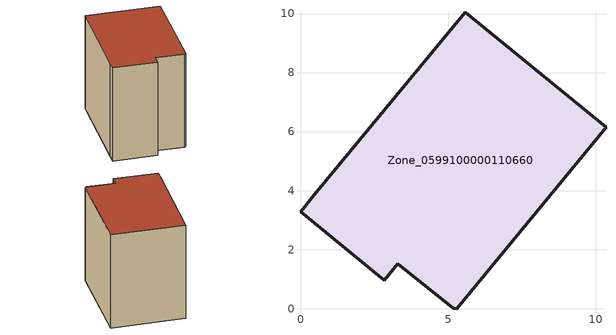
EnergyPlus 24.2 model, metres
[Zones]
Zone_0599100000110660
 floor ground (C_G): 0,3.28 0.46,3.86 5.59,10.04 10.35,6.14 5.29,0 5.17,0.01 3.3,1.53 2.83,0.96 z0
 wall outside (C_F): 0.46,3.86 0,3.28 2.83,0.96 3.3,1.53 5.17,0.01 5.29,0 10.35,6.14 5.59,10.04 0.46,3.86 z0:8.44
 roof outside (C_R): 5.59,10.04 0.46,3.86 0,3.28 2.83,0.96 3.3,1.53 5.17,0.01 5.29,0 10.35,6.14 z8.44
[BUILDING]
Pand.0599100000110660: North Axis=0; Terrain=City; Loads Convergence Tolerance Value=0.04; Temperature Convergence Tolerance Value=0.4; Solar Distribution=FullExterior; Maximum Number of Warmup Days=25; Minimum Number of Warmup Days=1
[Site:Location]
Rotterdam.The.Hague.AP_ZH_NLD Design_Conditions: Latitude=51.96; Longitude=4.45; Time Zone=1; Elevation=-4.5
[SITE:GROUNDTEMPERATURE:BUILDINGSURFACE]
18, 18, 18, 18, 18, 18, 18, 18, 18, 18, 18, 18
[MATERIAL] Thermal Absorptance=0.9; Solar Absorptance=0.7; Visible Absorptance=0.7
Name | Roughness | Thickness | Conductivity | Density | Specific Heat
G.TI.1946-1964 | MediumSmooth | 0.15 | 1 | 540 | 1210
F.TI.1946-1964 | Rough | 0.3 | 0.857143 | 1920 | 840
R.TI.1946-1964 | MediumRough | 0.2 | 0.277778 | 1500 | 1000
[CONSTRUCTION]
C_G: G.TI.1946-1964
C_F: F.TI.1946-1964
C_R: R.TI.1946-1964
[ZONE]
Zone_0599100000110660: Type=1; Multiplier=1; Ceiling Height=Autocalculate; Volume=Autocalculate; Floor Area=autocalculate; Part of Total Floor Area=Yes
[ZONEINFILTRATION:DESIGNFLOWRATE]
Infil_Zone_0599100000110660: Zone or ZoneList or Space or SpaceList=Zone_0599100000110660; Schedule=AlwaysOn; Design Flow Rate Calculation Method=Flow/Area; Flow Rate per Floor Area=0.003; Constant Term Coefficient=1; Temperature Term Coefficient=0; Velocity Term Coefficient=0; Velocity Squared Term Coefficient=0
[HVACTEMPLATE:ZONE:IDEALLOADSAIRSYSTEM]
Zone_0599100000110660: Maximum Heating Supply Air Temperature=50; Minimum Cooling Supply Air Temperature=13; Maximum Heating Supply Air Humidity Ratio=0.0156; Minimum Cooling Supply Air Humidity Ratio=0.0077; Heating Limit=NoLimit; Cooling Limit=NoLimit; Dehumidification Control Type=ConstantSensibleHeatRatio; Cooling Sensible Heat Ratio=0.7; Dehumidification Setpoint=60; Humidification Control Type=None; Humidification Setpoint=30; Outdoor Air Method=None; Outdoor Air Flow Rate per Person=0.00944; Outdoor Air Flow Rate per Zone Floor Area=0; Outdoor Air Flow Rate per Zone=0; Demand Controlled Ventilation Type=None; Outdoor Air Economizer Type=NoEconomizer; Heat Recovery Type=None; Sensible Heat Recovery Effectiveness=0.7; Latent Heat Recovery Effectiveness=0.65
[ZONECONTROL:THERMOSTAT]
ThermostatControl_Zone_0599100000110660: Zone or ZoneList=Zone_0599100000110660; Control Type Schedule=DualSetpointControlType; Control 1=Thermostat_Zone_0599100000110660; Temperature Difference Between Cutout And Setpoint=0
[THERMOSTATSETPOINT:DUALSETPOINT]
Thermostat_Zone_0599100000110660: Heating Setpoint Temperature Schedule=HeatingSetpoint_Zone_0599100000110660; Cooling Setpoint Temperature Schedule=CoolingSetpoint_Zone_0599100000110660
[SCHEDULE:COMPACT]
HeatingSetpoint_Zone_0599100000110660: Through: 12/31, For: AllDays, Until: 24:00, 21
CoolingSetpoint_Zone_0599100000110660: Through: 12/31, For: AllDays, Until: 24:00, 24
DualSetpointControlType: Through: 12/31, For: AllDays, Until: 24:00, 4
AlwaysOn: Through: 12/31, For: AllDays, Until: 24:00, 1
